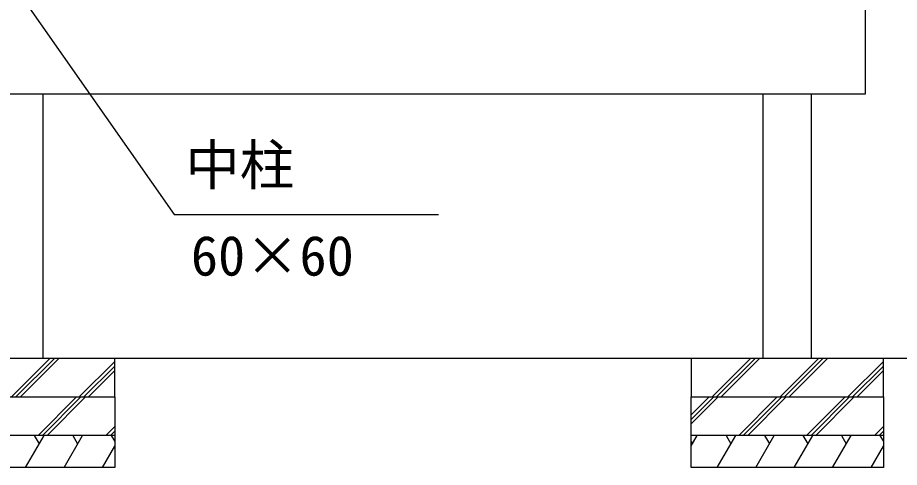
# Model space of a CAD drawing. Units: millimetres, scale not verified. Extents: x -4375 to 4375, y -6498 to 6472.
# Drawn here: x -9 to 1368, y 82 to 784 of the extents above; entities that cross this region are included whole.
import ezdxf
from ezdxf.enums import TextEntityAlignment as Align

# ---------------------------------------------------------------- set-up
doc = ezdxf.new("R2010")
doc.units = ezdxf.units.MM
doc.header["$LTSCALE"] = 30
doc.layers.add('0-3_YKK_A1', color=4, linetype='Continuous')
doc.layers.add('0-4_YKK_D', color=6, linetype='Continuous')
doc.styles.add('ＭＳ ゴシック', font='')
doc.styles.get('ＭＳ ゴシック').set_extended_font_data('MS Gothic')

msp = doc.modelspace()

# ---------------------------------------------------------------- linework, layer by layer
at = {"layer": '0-3_YKK_A1'}
for p, q in [((1314.77, 664.6), (1314.77, 806.6)), ((-1334.23, 664.6), (1314.77, 664.6)), ((1230.27, 664.6), (1230.27, 251.6)), ((1438.75, 251.6), (-1617.23, 251.6)), ((-18.57, 191.6), (41.43, 251.6)), ((-11.5, 191.6), (48.5, 251.6)), ((-4.43, 191.6), (55.57, 251.6)), ((1042.77, 250.94), (1043.44, 251.6)), ((1075.36, 191.6), (1135.36, 251.6)), ((1082.43, 191.6), (1142.43, 251.6)), ((1089.5, 191.6), (1149.5, 251.6)), ((1230.27, 251.6), (1155.27, 251.6)), ((1181.43, 191.6), (1241.43, 251.6)), ((1188.5, 191.6), (1248.5, 251.6)), ((1195.57, 191.6), (1255.57, 251.6)), ((87.49, 191.6), (142.77, 246.88)), ((94.56, 191.6), (142.77, 239.81)), ((1287.49, 191.6), (1342.77, 246.88)), ((1294.56, 191.6), (1342.77, 239.81)), ((101.64, 191.6), (142.77, 232.74)), ((1301.64, 191.6), (1342.77, 232.74)), ((23.01, 131.6), (83.01, 191.6)), ((30.08, 131.6), (90.08, 191.6)), ((37.15, 131.6), (97.15, 191.6)), ((1042.77, 163.49), (1070.88, 191.6)), ((1042.77, 156.42), (1077.95, 191.6)), ((1042.77, 149.35), (1085.02, 191.6)), ((1116.95, 131.6), (1176.95, 191.6)), ((1124.02, 131.6), (1184.02, 191.6)), ((1131.09, 131.6), (1191.09, 191.6)), ((1223.01, 131.6), (1283.01, 191.6)), ((1230.08, 131.6), (1290.08, 191.6)), ((1237.15, 131.6), (1297.15, 191.6)), ((129.08, 131.6), (142.77, 145.3)), ((136.15, 131.6), (142.77, 138.23)), ((1329.08, 131.6), (1342.77, 145.3)), ((1336.15, 131.6), (1342.77, 138.23)), ((3.59, 81.6), (32.45, 131.6)), ((17.23, 131.6), (24.84, 118.42)), ((63.63, 81.6), (92.5, 131.6)), ((77.28, 131.6), (84.89, 118.42)), ((137.32, 131.6), (142.77, 122.16)), ((1042.77, 115.06), (1052.32, 131.6)), ((1083.5, 81.6), (1112.37, 131.6)), ((1097.14, 131.6), (1104.76, 118.42)), ((1143.54, 81.6), (1172.41, 131.6)), ((1157.19, 131.6), (1164.8, 118.42)), ((1203.59, 81.6), (1232.45, 131.6)), ((1217.23, 131.6), (1224.84, 118.42)), ((1263.63, 81.6), (1292.5, 131.6)), ((1277.28, 131.6), (1284.89, 118.42)), ((1337.32, 131.6), (1342.77, 122.16)), ((123.68, 81.6), (142.77, 114.68)), ((1042.77, 121.77), (1044.71, 118.42)), ((1323.68, 81.6), (1342.77, 114.68))]:
    msp.add_line(p, q, dxfattribs=at)
for points in [[(30.27, 664.6), (30.27, 251.6), (-44.73, 251.6), (-44.73, 664.6)], [(1230.27, 251.6), (1155.27, 251.6), (1155.27, 664.6)], [(142.77, 191.6), (142.77, 131.6), (-157.23, 131.6), (-157.23, 191.6)], [(1342.77, 191.6), (1342.77, 131.6), (1042.77, 131.6), (1042.77, 191.6)], [(142.77, 131.6), (142.77, 81.6), (-157.23, 81.6), (-157.23, 131.6)], [(1342.77, 131.6), (1342.77, 81.6), (1042.77, 81.6), (1042.77, 131.6)]]:
    msp.add_lwpolyline(points, dxfattribs=at)
for points in [[(-157.23, 251.6), (-157.23, 191.6), (142.77, 191.6), (142.77, 251.6)], [(1042.77, 251.6), (1042.77, 191.6), (1342.77, 191.6), (1342.77, 251.6)]]:
    msp.add_lwpolyline(points, close=True, dxfattribs=at)
at = {"layer": '0-4_YKK_D'}
msp.add_lwpolyline([(-8.72, 825.21), (235.65, 476.34), (648.33, 476.34)], dxfattribs=at)

# ---------------------------------------------------------------- texts
at = {"layer": '0-4_YKK_D', "style": 'ＭＳ ゴシック'}
for s, p in [('中柱', (252.97, 503.94)), ('60×60', (261.66, 362.27))]:
    msp.add_text(s, height=62.32, dxfattribs=at).set_placement(p, align=Align.BOTTOM_LEFT)

doc.saveas('drawing.dxf')
